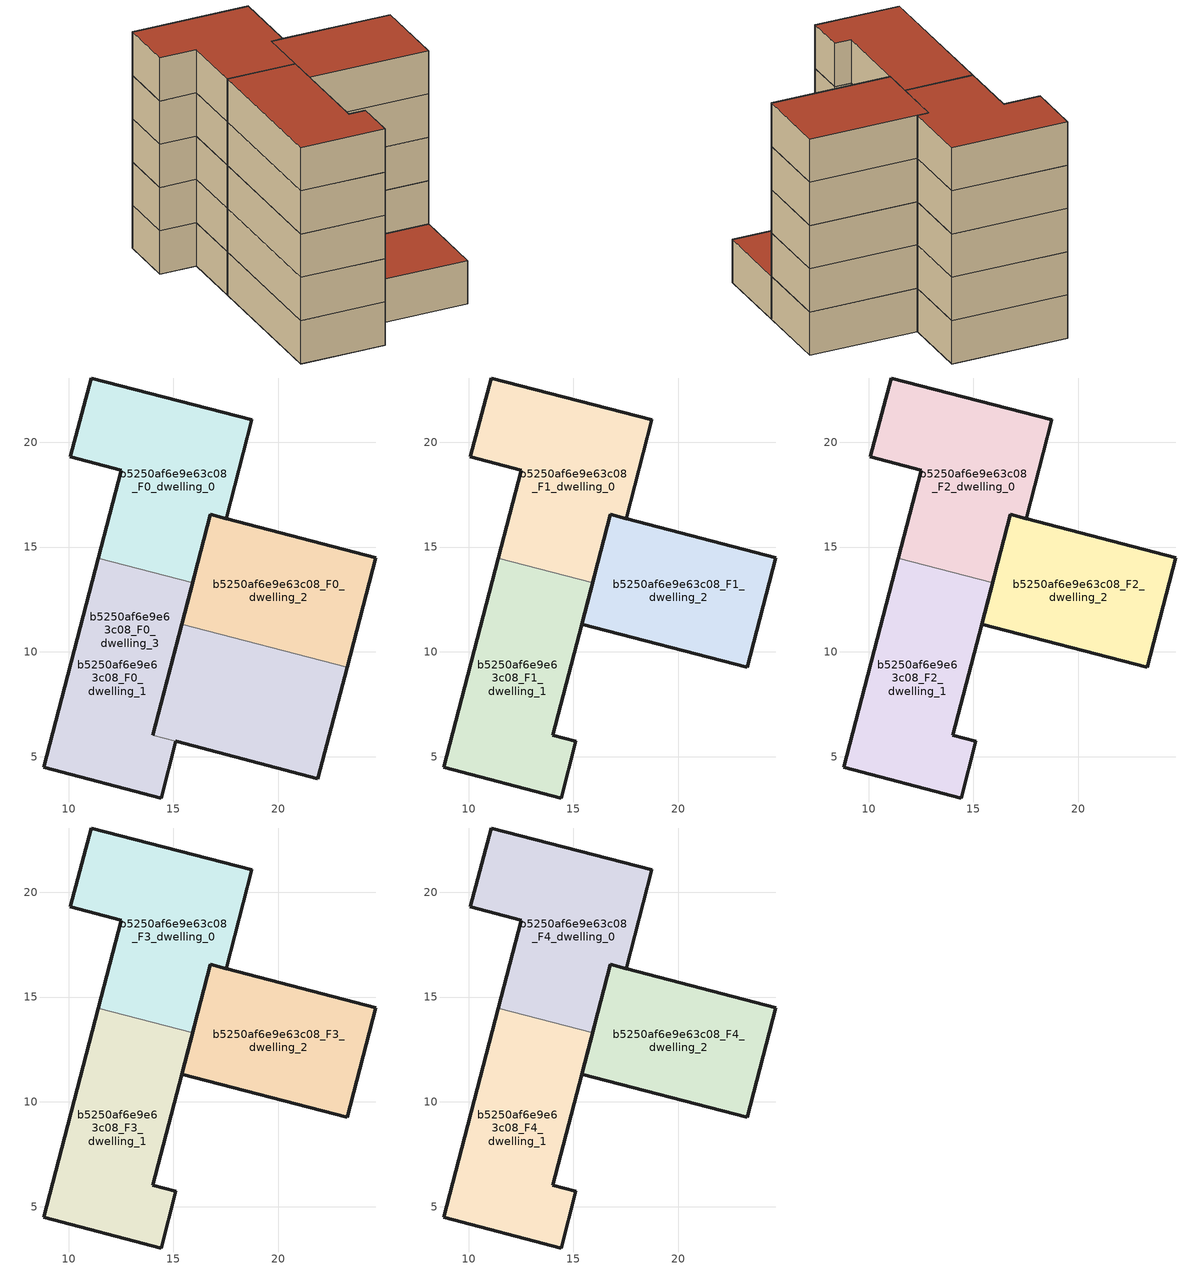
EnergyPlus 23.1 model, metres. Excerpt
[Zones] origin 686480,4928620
b5250af6e9e63c08_F0_dwelling_0
 floor ground (EU_floor_Construction): 15.92,13.31 16.77,16.56 17.53,16.36 18.75,21.07 11.08,23.07 10.09,19.31 12.52,18.68 11.43,14.48 z0
 wall outside (EU_wall_Construction): 11.43,14.48 12.52,18.68 10.09,19.31 11.08,23.07 18.75,21.07 17.53,16.36 16.77,16.56 15.92,13.31 z0:3
 wall to b5250af6e9e63c08_F0_dwelling_1 (EU_wall_Construction): 15.92,13.31 11.43,14.48 z0:3
b5250af6e9e63c08_F0_dwelling_1
 floor ground (EU_floor_Construction): 14.42,3.03 15.12,5.73 14.02,6.02 15.92,13.31 11.43,14.48 8.82,4.49 z0; 21.9,3.95 23.29,9.27 15.4,11.32 14.02,6.02 z0
 wall outside (EU_wall_Construction): 15.92,13.31 14.02,6.02 / 15.12,5.73 14.42,3.03 8.82,4.49 11.43,14.48 z0:3
 wall to b5250af6e9e63c08_F0_dwelling_3 (EU_wall_Construction): 14.02,6.02 15.12,5.73 z0:3
 roof outside (EU_floor_Construction): 23.29,9.27 21.9,3.95 14.02,6.02 15.4,11.32 z3
b5250af6e9e63c08_F0_dwelling_2
 floor ground (EU_floor_Construction): 23.29,9.27 24.65,14.5 16.77,16.55 15.4,11.32 z0
 wall outside (EU_wall_Construction): 16.77,16.56 17.53,16.36 / 17.54,16.36 24.65,14.5 23.29,9.27 / 15.4,11.32 16.77,16.55 z0:3; 17.54,16.36,3 17.53,16.36,0 17.54,16.36,0; 16.77,16.56,3 16.77,16.55,0 16.77,16.56,0
 wall to b5250af6e9e63c08_F0_dwelling_3 (EU_wall_Construction): 23.29,9.27 15.4,11.32 z0:3
b5250af6e9e63c08_F0_dwelling_3
 floor ground (EU_floor_Construction): 14.42,3.03 15.12,5.73 14.02,6.02 15.92,13.31 11.43,14.48 8.82,4.49 z0; 21.9,3.95 23.29,9.27 15.4,11.32 14.02,6.02 z0
 wall outside (EU_wall_Construction): 14.02,6.02 15.4,11.32 / 23.29,9.27 21.9,3.95 15.13,5.73 z0:3; 15.12,5.73,3 15.13,5.73,0 15.12,5.73,0
 roof outside (EU_roof_Construction): 23.29,9.27 21.9,3.95 14.02,6.02 15.4,11.32 z3; 15.92,13.31 14.02,6.02 15.12,5.73 14.42,3.03 8.82,4.49 11.43,14.48 z3
b5250af6e9e63c08_F1_dwelling_0
 floor to b5250af6e9e63c08_F0_dwelling_0 (EU_floor_Construction): 15.92,13.31 16.77,16.56 17.53,16.36 18.75,21.07 11.08,23.07 10.09,19.31 12.52,18.68 11.43,14.48 z3
 wall outside (EU_wall_Construction): 11.43,14.48 12.52,18.68 10.09,19.31 11.08,23.07 18.75,21.07 17.53,16.36 16.77,16.56 15.92,13.31 z3:6
 wall to b5250af6e9e63c08_F1_dwelling_1 (EU_wall_Construction): 15.92,13.31 11.43,14.48 z3:6
b5250af6e9e63c08_F1_dwelling_1
 floor to b5250af6e9e63c08_F0_dwelling_1 (EU_floor_Construction): 14.42,3.03 15.12,5.73 14.02,6.02 15.92,13.31 11.43,14.48 8.82,4.49 z3
 wall outside (EU_wall_Construction): 15.92,13.31 14.02,6.02 15.12,5.73 14.42,3.03 8.82,4.49 11.43,14.48 z3:6
b5250af6e9e63c08_F1_dwelling_2
 floor to b5250af6e9e63c08_F0_dwelling_2 (EU_floor_Construction): 23.29,9.27 24.65,14.5 16.77,16.55 15.4,11.32 z3
 wall outside (EU_wall_Construction): 16.77,16.56 17.53,16.36 / 17.54,16.36 24.65,14.5 23.29,9.27 15.4,11.32 16.77,16.55 z3:6; 17.54,16.36,6 17.53,16.36,3 17.54,16.36,3; 16.77,16.56,6 16.77,16.55,3 16.77,16.56,3
b5250af6e9e63c08_F2_dwelling_0
 floor to b5250af6e9e63c08_F1_dwelling_0 (EU_floor_Construction): 15.92,13.31 16.77,16.56 17.53,16.36 18.75,21.07 11.08,23.07 10.09,19.31 12.52,18.68 11.43,14.48 z6
 wall outside (EU_wall_Construction): 11.43,14.48 12.52,18.68 10.09,19.31 11.08,23.07 18.75,21.07 17.53,16.36 16.77,16.56 15.92,13.31 z6:9
 wall to b5250af6e9e63c08_F2_dwelling_1 (EU_wall_Construction): 15.92,13.31 11.43,14.48 z6:9
b5250af6e9e63c08_F2_dwelling_1
 floor to b5250af6e9e63c08_F1_dwelling_1 (EU_floor_Construction): 14.42,3.03 15.12,5.73 14.02,6.02 15.92,13.31 11.43,14.48 8.82,4.49 z6
 wall outside (EU_wall_Construction): 15.92,13.31 14.02,6.02 15.12,5.73 14.42,3.03 8.82,4.49 11.43,14.48 z6:9
b5250af6e9e63c08_F2_dwelling_2
 floor to b5250af6e9e63c08_F1_dwelling_2 (EU_floor_Construction): 23.29,9.27 24.65,14.5 16.77,16.55 15.4,11.32 z6
 wall outside (EU_wall_Construction): 16.77,16.56 17.53,16.36 / 17.54,16.36 24.65,14.5 23.29,9.27 15.4,11.32 16.77,16.55 z6:9; 17.54,16.36,9 17.53,16.36,6 17.54,16.36,6; 16.77,16.56,9 16.77,16.55,6 16.77,16.56,6
b5250af6e9e63c08_F3_dwelling_0
 floor to b5250af6e9e63c08_F2_dwelling_0 (EU_floor_Construction): 15.92,13.31 16.77,16.56 17.53,16.36 18.75,21.07 11.08,23.07 10.09,19.31 12.52,18.68 11.43,14.48 z9
 wall outside (EU_wall_Construction): 11.43,14.48 12.52,18.68 10.09,19.31 11.08,23.07 18.75,21.07 17.53,16.36 16.77,16.56 15.92,13.31 z9:12
 wall to b5250af6e9e63c08_F3_dwelling_1 (EU_wall_Construction): 15.92,13.31 11.43,14.48 z9:12
b5250af6e9e63c08_F3_dwelling_1
 floor to b5250af6e9e63c08_F2_dwelling_1 (EU_floor_Construction): 14.42,3.03 15.12,5.73 14.02,6.02 15.92,13.31 11.43,14.48 8.82,4.49 z9
 wall outside (EU_wall_Construction): 15.92,13.31 14.02,6.02 15.12,5.73 14.42,3.03 8.82,4.49 11.43,14.48 z9:12
b5250af6e9e63c08_F3_dwelling_2
 floor to b5250af6e9e63c08_F2_dwelling_2 (EU_floor_Construction): 23.29,9.27 24.65,14.5 16.77,16.55 15.4,11.32 z9
 wall outside (EU_wall_Construction): 16.77,16.56 17.53,16.36 / 17.54,16.36 24.65,14.5 23.29,9.27 15.4,11.32 16.77,16.55 z9:12; 17.54,16.36,12 17.53,16.36,9 17.54,16.36,9; 16.77,16.56,12 16.77,16.55,9 16.77,16.56,9
b5250af6e9e63c08_F4_dwelling_0
 floor to b5250af6e9e63c08_F3_dwelling_0 (EU_floor_Construction): 15.92,13.31 16.77,16.56 17.53,16.36 18.75,21.07 11.08,23.07 10.09,19.31 12.52,18.68 11.43,14.48 z12
 wall outside (EU_wall_Construction): 11.43,14.48 12.52,18.68 10.09,19.31 11.08,23.07 18.75,21.07 17.53,16.36 16.77,16.56 15.92,13.31 z12:15
 wall to b5250af6e9e63c08_F4_dwelling_1 (EU_wall_Construction): 15.92,13.31 11.43,14.48 z12:15
 roof outside (EU_roof_Construction): 18.75,21.07 17.53,16.36 16.77,16.56 15.92,13.31 11.43,14.48 12.52,18.68 10.09,19.31 11.08,23.07 z15
b5250af6e9e63c08_F4_dwelling_1
 floor to b5250af6e9e63c08_F3_dwelling_1 (EU_floor_Construction): 14.42,3.03 15.12,5.73 14.02,6.02 15.92,13.31 11.43,14.48 8.82,4.49 z12
 wall outside (EU_wall_Construction): 15.92,13.31 14.02,6.02 15.12,5.73 14.42,3.03 8.82,4.49 11.43,14.48 z12:15
 roof outside (EU_roof_Construction): 15.92,13.31 14.02,6.02 15.12,5.73 14.42,3.03 8.82,4.49 11.43,14.48 z15
b5250af6e9e63c08_F4_dwelling_2
 floor to b5250af6e9e63c08_F3_dwelling_2 (EU_floor_Construction): 23.29,9.27 24.65,14.5 16.77,16.55 15.4,11.32 z12
 wall outside (EU_wall_Construction): 16.77,16.56 17.53,16.36 / 17.54,16.36 24.65,14.5 23.29,9.27 15.4,11.32 16.77,16.55 z12:15; 17.54,16.36,15 17.53,16.36,12 17.54,16.36,12; 16.77,16.56,15 16.77,16.55,12 16.77,16.56,12
 roof outside (EU_roof_Construction): 24.65,14.5 23.29,9.27 15.4,11.32 16.77,16.56 z15
[Building]
EU S2 Campaign: North Axis=0; Terrain=City; Solar Distribution=FullExterior
[Site:Location]
Bologna: Latitude=44.5; Longitude=11.25; Time Zone=1; Elevation=37
[SizingPeriod:WeatherFileDays]
AnnualSizingPeriod: Begin Month=1; Begin Day of Month=1; End Month=12; End Day of Month=31; Day of Week for Start Day=Monday; Use Weather File Daylight Saving Period=No; Use Weather File Rain and Snow Indicators=No
[MATERIAL]
EU_InternalMass_Material: Roughness=MediumRough; Thickness=0.1; Conductivity=1; Density=1800; Specific Heat=900; Thermal Absorptance=0.9; Solar Absorptance=0.7; Visible Absorptance=0.7
[MATERIAL:NOMASS] Roughness=MediumRough; Thermal Absorptance=0.9; Solar Absorptance=0.7; Visible Absorptance=0.7
Name | Thermal Resistance
EU_wall_NoMass | 0.905828
EU_roof_NoMass | 0.37593
EU_floor_NoMass | 0.67114
[CONSTRUCTION]
EU_wall_Construction: EU_wall_NoMass
EU_roof_Construction: EU_roof_NoMass
EU_floor_Construction: EU_floor_NoMass
EU_InternalMass_Construction: EU_InternalMass_Material
[ZONE] Type=1; Multiplier=1; Ceiling Height=autocalculate; Floor Area=autocalculate; Part of Total Floor Area=Yes
Name | Volume
b5250af6e9e63c08_F0_dwelling_0; b5250af6e9e63c08_F1_dwelling_0; b5250af6e9e63c08_F2_dwelling_0; b5250af6e9e63c08_F3_dwelling_0; b5250af6e9e63c08_F4_dwelling_0 | 155.249
b5250af6e9e63c08_F0_dwelling_1; b5250af6e9e63c08_F0_dwelling_3 | 287.517
b5250af6e9e63c08_F1_dwelling_1 | 153.333
b5250af6e9e63c08_F2_dwelling_1; b5250af6e9e63c08_F3_dwelling_1; b5250af6e9e63c08_F4_dwelling_1 | 153.328
b5250af6e9e63c08_F0_dwelling_2; b5250af6e9e63c08_F1_dwelling_2; b5250af6e9e63c08_F2_dwelling_2; b5250af6e9e63c08_F3_dwelling_2; b5250af6e9e63c08_F4_dwelling_2 | 132.218
[INTERNALMASS] Construction=EU_InternalMass_Construction
Name | Zone or ZoneList | Surface Area
b5250af6e9e63c08_F0_dwelling_0_EU_InternalMass | b5250af6e9e63c08_F0_dwelling_0 | 51.7498
b5250af6e9e63c08_F0_dwelling_1_EU_InternalMass | b5250af6e9e63c08_F0_dwelling_1 | 51.1079
b5250af6e9e63c08_F0_dwelling_2_EU_InternalMass | b5250af6e9e63c08_F0_dwelling_2 | 44.0915
b5250af6e9e63c08_F0_dwelling_3_EU_InternalMass | b5250af6e9e63c08_F0_dwelling_3 | 44.729
b5250af6e9e63c08_F1_dwelling_0_EU_InternalMass | b5250af6e9e63c08_F1_dwelling_0 | 63.8961
b5250af6e9e63c08_F1_dwelling_1_EU_InternalMass | b5250af6e9e63c08_F1_dwelling_1 | 63.9005
b5250af6e9e63c08_F1_dwelling_2_EU_InternalMass | b5250af6e9e63c08_F1_dwelling_2 | 63.8928
b5250af6e9e63c08_F2_dwelling_0_EU_InternalMass | b5250af6e9e63c08_F2_dwelling_0 | 63.8961
b5250af6e9e63c08_F2_dwelling_1_EU_InternalMass | b5250af6e9e63c08_F2_dwelling_1 | 63.9005
b5250af6e9e63c08_F2_dwelling_2_EU_InternalMass | b5250af6e9e63c08_F2_dwelling_2 | 63.8928
b5250af6e9e63c08_F3_dwelling_0_EU_InternalMass | b5250af6e9e63c08_F3_dwelling_0 | 63.8961
b5250af6e9e63c08_F3_dwelling_1_EU_InternalMass | b5250af6e9e63c08_F3_dwelling_1 | 63.9005
b5250af6e9e63c08_F3_dwelling_2_EU_InternalMass | b5250af6e9e63c08_F3_dwelling_2 | 63.8928
b5250af6e9e63c08_F4_dwelling_0_EU_InternalMass | b5250af6e9e63c08_F4_dwelling_0 | 63.8961
b5250af6e9e63c08_F4_dwelling_1_EU_InternalMass | b5250af6e9e63c08_F4_dwelling_1 | 63.9005
b5250af6e9e63c08_F4_dwelling_2_EU_InternalMass | b5250af6e9e63c08_F4_dwelling_2 | 63.8928
[OTHEREQUIPMENT] Fuel Type=Electricity; Design Level Calculation Method=Watts/Area; Power per Zone Floor Area=1; Fraction Latent=0; Fraction Radiant=0; Fraction Lost=0; Carbon Dioxide Generation Rate=0; EndUse Subcategory=EU_Step8_InternalGains
Name | Zone or ZoneList or Space or SpaceList | Schedule
EU_Step8_InternalGain_b5250af6e9e63c08_F0_dwelling_0_f000 | b5250af6e9e63c08_F0_dwelling_0 | EU_Step8_GainSchedule_b5250af6e9e63c08_F0_dwelling_0_f000
EU_Step8_InternalGain_b5250af6e9e63c08_F0_dwelling_1_f000 | b5250af6e9e63c08_F0_dwelling_1 | EU_Step8_GainSchedule_b5250af6e9e63c08_F0_dwelling_1_f000
EU_Step8_InternalGain_b5250af6e9e63c08_F0_dwelling_2_f000 | b5250af6e9e63c08_F0_dwelling_2 | EU_Step8_GainSchedule_b5250af6e9e63c08_F0_dwelling_2_f000
EU_Step8_InternalGain_b5250af6e9e63c08_F0_dwelling_3_f000 | b5250af6e9e63c08_F0_dwelling_3 | EU_Step8_GainSchedule_b5250af6e9e63c08_F0_dwelling_3_f000
EU_Step8_InternalGain_b5250af6e9e63c08_F1_dwelling_0_f000 | b5250af6e9e63c08_F1_dwelling_0 | EU_Step8_GainSchedule_b5250af6e9e63c08_F1_dwelling_0_f000
EU_Step8_InternalGain_b5250af6e9e63c08_F1_dwelling_1_f000 | b5250af6e9e63c08_F1_dwelling_1 | EU_Step8_GainSchedule_b5250af6e9e63c08_F1_dwelling_1_f000
EU_Step8_InternalGain_b5250af6e9e63c08_F1_dwelling_2_f000 | b5250af6e9e63c08_F1_dwelling_2 | EU_Step8_GainSchedule_b5250af6e9e63c08_F1_dwelling_2_f000
EU_Step8_InternalGain_b5250af6e9e63c08_F2_dwelling_0_f000 | b5250af6e9e63c08_F2_dwelling_0 | EU_Step8_GainSchedule_b5250af6e9e63c08_F2_dwelling_0_f000
EU_Step8_InternalGain_b5250af6e9e63c08_F2_dwelling_1_f000 | b5250af6e9e63c08_F2_dwelling_1 | EU_Step8_GainSchedule_b5250af6e9e63c08_F2_dwelling_1_f000
EU_Step8_InternalGain_b5250af6e9e63c08_F2_dwelling_2_f000 | b5250af6e9e63c08_F2_dwelling_2 | EU_Step8_GainSchedule_b5250af6e9e63c08_F2_dwelling_2_f000
EU_Step8_InternalGain_b5250af6e9e63c08_F3_dwelling_0_f000 | b5250af6e9e63c08_F3_dwelling_0 | EU_Step8_GainSchedule_b5250af6e9e63c08_F3_dwelling_0_f000
EU_Step8_InternalGain_b5250af6e9e63c08_F3_dwelling_1_f000 | b5250af6e9e63c08_F3_dwelling_1 | EU_Step8_GainSchedule_b5250af6e9e63c08_F3_dwelling_1_f000
EU_Step8_InternalGain_b5250af6e9e63c08_F3_dwelling_2_f000 | b5250af6e9e63c08_F3_dwelling_2 | EU_Step8_GainSchedule_b5250af6e9e63c08_F3_dwelling_2_f000
EU_Step8_InternalGain_b5250af6e9e63c08_F4_dwelling_0_f000 | b5250af6e9e63c08_F4_dwelling_0 | EU_Step8_GainSchedule_b5250af6e9e63c08_F4_dwelling_0_f000
EU_Step8_InternalGain_b5250af6e9e63c08_F4_dwelling_1_f000 | b5250af6e9e63c08_F4_dwelling_1 | EU_Step8_GainSchedule_b5250af6e9e63c08_F4_dwelling_1_f000
EU_Step8_InternalGain_b5250af6e9e63c08_F4_dwelling_2_f000 | b5250af6e9e63c08_F4_dwelling_2 | EU_Step8_GainSchedule_b5250af6e9e63c08_F4_dwelling_2_f000
[ZONEVENTILATION:DESIGNFLOWRATE] Schedule=EU_AlwaysOn; Design Flow Rate Calculation Method=AirChanges/Hour; Air Changes per Hour=0.73129; Ventilation Type=Natural; Fan Pressure Rise=0; Fan Total Efficiency=1; Constant Term Coefficient=1; Temperature Term Coefficient=0; Velocity Term Coefficient=0; Velocity Squared Term Coefficient=0; Minimum Indoor Temperature=-100; Maximum Indoor Temperature=100; Delta Temperature=-100; Minimum Outdoor Temperature=-100; Maximum Outdoor Temperature=100; Maximum Wind Speed=40
Name | Zone or ZoneList or Space or SpaceList
EU_ConstantAir_b5250af6e9e63c08_F0_dwelling_0 | b5250af6e9e63c08_F0_dwelling_0
EU_ConstantAir_b5250af6e9e63c08_F0_dwelling_1 | b5250af6e9e63c08_F0_dwelling_1
EU_ConstantAir_b5250af6e9e63c08_F0_dwelling_2 | b5250af6e9e63c08_F0_dwelling_2
EU_ConstantAir_b5250af6e9e63c08_F0_dwelling_3 | b5250af6e9e63c08_F0_dwelling_3
EU_ConstantAir_b5250af6e9e63c08_F1_dwelling_0 | b5250af6e9e63c08_F1_dwelling_0
EU_ConstantAir_b5250af6e9e63c08_F1_dwelling_1 | b5250af6e9e63c08_F1_dwelling_1
EU_ConstantAir_b5250af6e9e63c08_F1_dwelling_2 | b5250af6e9e63c08_F1_dwelling_2
EU_ConstantAir_b5250af6e9e63c08_F2_dwelling_0 | b5250af6e9e63c08_F2_dwelling_0
EU_ConstantAir_b5250af6e9e63c08_F2_dwelling_1 | b5250af6e9e63c08_F2_dwelling_1
EU_ConstantAir_b5250af6e9e63c08_F2_dwelling_2 | b5250af6e9e63c08_F2_dwelling_2
EU_ConstantAir_b5250af6e9e63c08_F3_dwelling_0 | b5250af6e9e63c08_F3_dwelling_0
EU_ConstantAir_b5250af6e9e63c08_F3_dwelling_1 | b5250af6e9e63c08_F3_dwelling_1
EU_ConstantAir_b5250af6e9e63c08_F3_dwelling_2 | b5250af6e9e63c08_F3_dwelling_2
EU_ConstantAir_b5250af6e9e63c08_F4_dwelling_0 | b5250af6e9e63c08_F4_dwelling_0
EU_ConstantAir_b5250af6e9e63c08_F4_dwelling_1 | b5250af6e9e63c08_F4_dwelling_1
EU_ConstantAir_b5250af6e9e63c08_F4_dwelling_2 | b5250af6e9e63c08_F4_dwelling_2
[HVACTEMPLATE:THERMOSTAT] Constant Heating Setpoint=20; Constant Cooling Setpoint=50
EU_HeatOnly_b5250af6e9e63c08_F0_dwelling_0; EU_HeatOnly_b5250af6e9e63c08_F0_dwelling_1; EU_HeatOnly_b5250af6e9e63c08_F0_dwelling_2; EU_HeatOnly_b5250af6e9e63c08_F0_dwelling_3; EU_HeatOnly_b5250af6e9e63c08_F1_dwelling_0; EU_HeatOnly_b5250af6e9e63c08_F1_dwelling_1; EU_HeatOnly_b5250af6e9e63c08_F1_dwelling_2; EU_HeatOnly_b5250af6e9e63c08_F2_dwelling_0; EU_HeatOnly_b5250af6e9e63c08_F2_dwelling_1; EU_HeatOnly_b5250af6e9e63c08_F2_dwelling_2; EU_HeatOnly_b5250af6e9e63c08_F3_dwelling_0; EU_HeatOnly_b5250af6e9e63c08_F3_dwelling_1; EU_HeatOnly_b5250af6e9e63c08_F3_dwelling_2; EU_HeatOnly_b5250af6e9e63c08_F4_dwelling_0; EU_HeatOnly_b5250af6e9e63c08_F4_dwelling_1; EU_HeatOnly_b5250af6e9e63c08_F4_dwelling_2
[HVACTEMPLATE:ZONE:IDEALLOADSAIRSYSTEM] System Availability Schedule=EU_AlwaysOn; Maximum Heating Supply Air Temperature=50; Minimum Cooling Supply Air Temperature=13; Maximum Heating Supply Air Humidity Ratio=0.0156; Minimum Cooling Supply Air Humidity Ratio=0.0077; Heating Limit=NoLimit; Cooling Limit=NoLimit; Heating Availability Schedule=EU_AlwaysOn; Cooling Availability Schedule=EU_CoolingOff; Dehumidification Control Type=ConstantSensibleHeatRatio; Cooling Sensible Heat Ratio=0.7; Dehumidification Setpoint=60; Humidification Control Type=None; Humidification Setpoint=30; Outdoor Air Method=None; Outdoor Air Flow Rate per Person=0.00944; Outdoor Air Flow Rate per Zone Floor Area=0; Outdoor Air Flow Rate per Zone=0; Demand Controlled Ventilation Type=None; Outdoor Air Economizer Type=NoEconomizer; Heat Recovery Type=None; Sensible Heat Recovery Effectiveness=0.7; Latent Heat Recovery Effectiveness=0.65
Name | Template Thermostat
b5250af6e9e63c08_F0_dwelling_0 | EU_HeatOnly_b5250af6e9e63c08_F0_dwelling_0
b5250af6e9e63c08_F0_dwelling_1 | EU_HeatOnly_b5250af6e9e63c08_F0_dwelling_1
b5250af6e9e63c08_F0_dwelling_2 | EU_HeatOnly_b5250af6e9e63c08_F0_dwelling_2
b5250af6e9e63c08_F0_dwelling_3 | EU_HeatOnly_b5250af6e9e63c08_F0_dwelling_3
b5250af6e9e63c08_F1_dwelling_0 | EU_HeatOnly_b5250af6e9e63c08_F1_dwelling_0
b5250af6e9e63c08_F1_dwelling_1 | EU_HeatOnly_b5250af6e9e63c08_F1_dwelling_1
b5250af6e9e63c08_F1_dwelling_2 | EU_HeatOnly_b5250af6e9e63c08_F1_dwelling_2
b5250af6e9e63c08_F2_dwelling_0 | EU_HeatOnly_b5250af6e9e63c08_F2_dwelling_0
b5250af6e9e63c08_F2_dwelling_1 | EU_HeatOnly_b5250af6e9e63c08_F2_dwelling_1
b5250af6e9e63c08_F2_dwelling_2 | EU_HeatOnly_b5250af6e9e63c08_F2_dwelling_2
b5250af6e9e63c08_F3_dwelling_0 | EU_HeatOnly_b5250af6e9e63c08_F3_dwelling_0
b5250af6e9e63c08_F3_dwelling_1 | EU_HeatOnly_b5250af6e9e63c08_F3_dwelling_1
b5250af6e9e63c08_F3_dwelling_2 | EU_HeatOnly_b5250af6e9e63c08_F3_dwelling_2
b5250af6e9e63c08_F4_dwelling_0 | EU_HeatOnly_b5250af6e9e63c08_F4_dwelling_0
b5250af6e9e63c08_F4_dwelling_1 | EU_HeatOnly_b5250af6e9e63c08_F4_dwelling_1
b5250af6e9e63c08_F4_dwelling_2 | EU_HeatOnly_b5250af6e9e63c08_F4_dwelling_2
[SIZING:ZONE] Zone Cooling Design Supply Air Temperature Input Method=SupplyAirTemperature; Zone Cooling Design Supply Air Temperature=13; Zone Heating Design Supply Air Temperature Input Method=SupplyAirTemperature; Zone Heating Design Supply Air Temperature=50; Zone Cooling Design Supply Air Humidity Ratio=0.008; Zone Heating Design Supply Air Humidity Ratio=0.008; Cooling Design Air Flow Method=DesignDay; Cooling Design Air Flow Rate=0; Cooling Minimum Air Flow per Zone Floor Area=0.000762; Cooling Minimum Air Flow=0; Cooling Minimum Air Flow Fraction=0.2; Heating Design Air Flow Method=DesignDay; Heating Design Air Flow Rate=0; Heating Maximum Air Flow per Zone Floor Area=0.002032; Heating Maximum Air Flow=0.141576; Heating Maximum Air Flow Fraction=0.3; Account for Dedicated Outdoor Air System=No; Dedicated Outdoor Air System Control Strategy=NeutralSupplyAir; Dedicated Outdoor Air Low Setpoint Temperature for Design=autosize; Dedicated Outdoor Air High Setpoint Temperature for Design=autosize; Zone Load Sizing Method=Sensible Load Only No Latent Load; Zone Latent Cooling Design Supply Air Humidity Ratio Input Method=HumidityRatioDifference; Zone Cooling Design Supply Air Humidity Ratio Difference=0.005; Zone Latent Heating Design Supply Air Humidity Ratio Input Method=HumidityRatioDifference; Zone Humidification Design Supply Air Humidity Ratio Difference=0.005
b5250af6e9e63c08_F0_dwelling_0; b5250af6e9e63c08_F0_dwelling_1; b5250af6e9e63c08_F0_dwelling_2; b5250af6e9e63c08_F0_dwelling_3; b5250af6e9e63c08_F1_dwelling_0; b5250af6e9e63c08_F1_dwelling_1; b5250af6e9e63c08_F1_dwelling_2; b5250af6e9e63c08_F2_dwelling_0; b5250af6e9e63c08_F2_dwelling_1; b5250af6e9e63c08_F2_dwelling_2; b5250af6e9e63c08_F3_dwelling_0; b5250af6e9e63c08_F3_dwelling_1; b5250af6e9e63c08_F3_dwelling_2; b5250af6e9e63c08_F4_dwelling_0; b5250af6e9e63c08_F4_dwelling_1; b5250af6e9e63c08_F4_dwelling_2
[SCHEDULE:CONSTANT]
Name | Hourly Value
EU_AlwaysOn | 1
EU_CoolingOff | 0
[SCHEDULE:FILE] Column Number=1; Rows to Skip at Top=0; Number of Hours of Data=8760; Column Separator=Comma; Interpolate to Timestep=No; Minutes per Item=60; Adjust Schedule for Daylight Savings=Yes
Name | File
EU_Step8_GainSchedule_b5250af6e9e63c08_F0_dwelling_0_f000 | ../../schedules/b5250af6e9e63c08/b5250af6e9e63c08_F0_dwelling_0_f000_gain.csv
EU_Step8_GainSchedule_b5250af6e9e63c08_F0_dwelling_1_f000 | ../../schedules/b5250af6e9e63c08/b5250af6e9e63c08_F0_dwelling_1_f000_gain.csv
EU_Step8_GainSchedule_b5250af6e9e63c08_F0_dwelling_2_f000 | ../../schedules/b5250af6e9e63c08/b5250af6e9e63c08_F0_dwelling_2_f000_gain.csv
EU_Step8_GainSchedule_b5250af6e9e63c08_F0_dwelling_3_f000 | ../../schedules/b5250af6e9e63c08/b5250af6e9e63c08_F0_dwelling_3_f000_gain.csv
EU_Step8_GainSchedule_b5250af6e9e63c08_F1_dwelling_0_f000 | ../../schedules/b5250af6e9e63c08/b5250af6e9e63c08_F1_dwelling_0_f000_gain.csv
EU_Step8_GainSchedule_b5250af6e9e63c08_F1_dwelling_1_f000 | ../../schedules/b5250af6e9e63c08/b5250af6e9e63c08_F1_dwelling_1_f000_gain.csv
EU_Step8_GainSchedule_b5250af6e9e63c08_F1_dwelling_2_f000 | ../../schedules/b5250af6e9e63c08/b5250af6e9e63c08_F1_dwelling_2_f000_gain.csv
EU_Step8_GainSchedule_b5250af6e9e63c08_F2_dwelling_0_f000 | ../../schedules/b5250af6e9e63c08/b5250af6e9e63c08_F2_dwelling_0_f000_gain.csv
EU_Step8_GainSchedule_b5250af6e9e63c08_F2_dwelling_1_f000 | ../../schedules/b5250af6e9e63c08/b5250af6e9e63c08_F2_dwelling_1_f000_gain.csv
EU_Step8_GainSchedule_b5250af6e9e63c08_F2_dwelling_2_f000 | ../../schedules/b5250af6e9e63c08/b5250af6e9e63c08_F2_dwelling_2_f000_gain.csv
EU_Step8_GainSchedule_b5250af6e9e63c08_F3_dwelling_0_f000 | ../../schedules/b5250af6e9e63c08/b5250af6e9e63c08_F3_dwelling_0_f000_gain.csv
EU_Step8_GainSchedule_b5250af6e9e63c08_F3_dwelling_1_f000 | ../../schedules/b5250af6e9e63c08/b5250af6e9e63c08_F3_dwelling_1_f000_gain.csv
EU_Step8_GainSchedule_b5250af6e9e63c08_F3_dwelling_2_f000 | ../../schedules/b5250af6e9e63c08/b5250af6e9e63c08_F3_dwelling_2_f000_gain.csv
EU_Step8_GainSchedule_b5250af6e9e63c08_F4_dwelling_0_f000 | ../../schedules/b5250af6e9e63c08/b5250af6e9e63c08_F4_dwelling_0_f000_gain.csv
EU_Step8_GainSchedule_b5250af6e9e63c08_F4_dwelling_1_f000 | ../../schedules/b5250af6e9e63c08/b5250af6e9e63c08_F4_dwelling_1_f000_gain.csv
EU_Step8_GainSchedule_b5250af6e9e63c08_F4_dwelling_2_f000 | ../../schedules/b5250af6e9e63c08/b5250af6e9e63c08_F4_dwelling_2_f000_gain.csv
